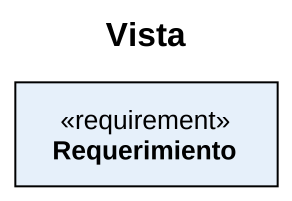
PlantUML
@startuml
title Vista
hide circle
hide empty members
class Requerimiento <<requirement>>
@enduml
